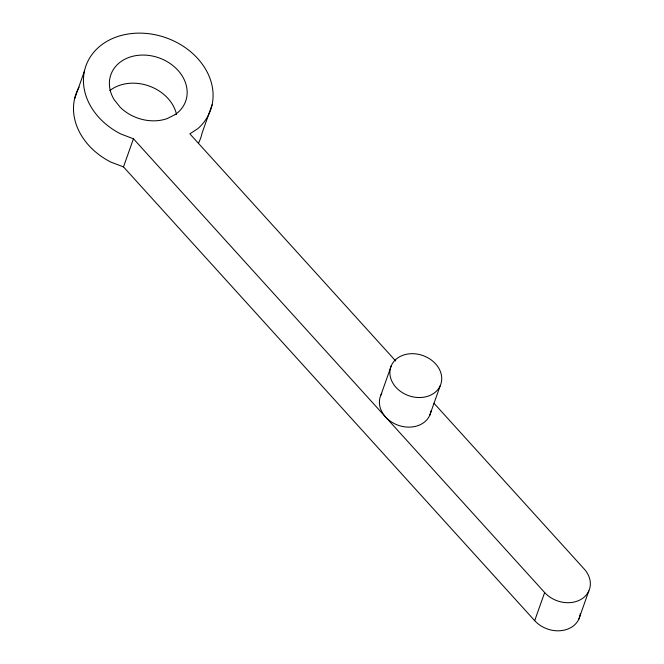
<?xml version="1.0" encoding="UTF-8"?>
<svg xmlns="http://www.w3.org/2000/svg" width="664" height="664" viewBox="0 0 664 664"><rect width="100%" height="100%" fill="white"/><g stroke="black" fill="none" stroke-linecap="round" stroke-linejoin="round"><path stroke-width="1" d="M74.484 99.218L84.436 71.106M580.311 613.66A26.452 21.289 19.5 0 1 562.4 630.493A26.452 21.289 19.5 0 1 534.694 620.657L123.496 166.896L133.456 138.784L120.815 133.979A66.134 53.228 19.5 0 1 92.155 54.282A66.134 53.228 19.5 0 1 185.497 47.783A66.134 53.228 19.5 0 1 197.88 128.617L189.854 133.838L395.727 361.017M212.09 104.787L202.13 132.9A66.134 53.228 19.5 0 1 198.47 143.216M380.912 395.063L391.395 365.474M429.732 415.349L440.215 385.751A26.452 21.289 19.5 0 0 411.174 353.704A26.452 21.289 19.5 0 0 396.026 387.378A26.452 21.289 19.5 0 0 440.215 385.751M534.694 620.657L544.654 592.545L133.456 138.784M578.884 619.031L588.835 590.918M123.496 166.896L110.863 162.091A66.134 53.228 19.5 0 1 79.091 87.15M433.974 403.231L584.204 569.015A26.452 21.289 19.5 0 1 581.199 599.285A26.452 21.289 19.5 0 1 544.654 592.545M431.052 410.892A26.452 21.289 19.5 0 1 398.201 425.267A26.452 21.289 19.5 0 1 381.767 393.412M109.817 90.594A39.682 31.938 19.5 0 1 149.168 86.029A39.682 31.938 19.5 0 1 176.549 114.548M175.18 114.573L166.996 118.665A39.682 31.938 19.5 0 1 120.192 107.253L114.183 99.708A39.682 31.938 19.5 0 1 126.633 58.374A39.682 31.938 19.5 0 1 178.583 71.031A39.682 31.938 19.5 0 1 175.18 114.573"/></g></svg>
